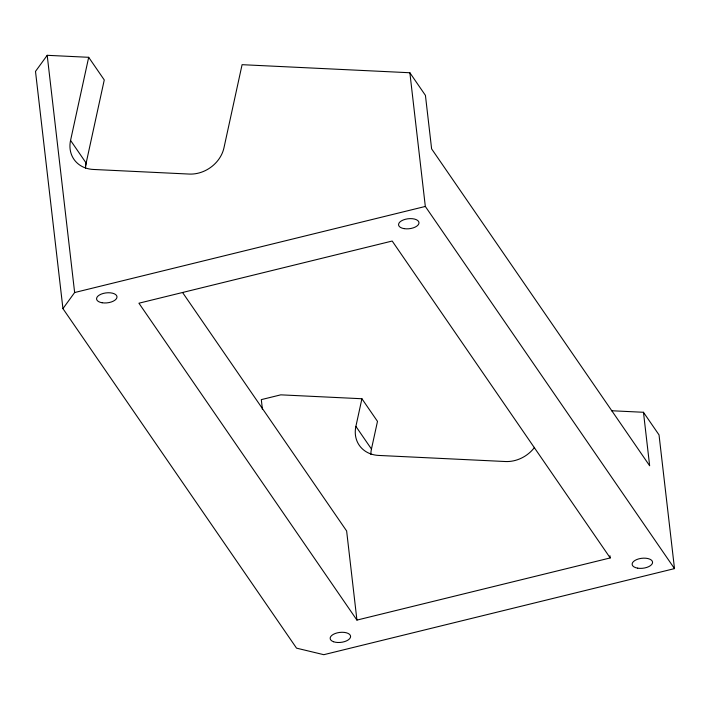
<?xml version="1.0" encoding="UTF-8"?>
<svg xmlns="http://www.w3.org/2000/svg" width="710" height="710" viewBox="0 0 710 710"><rect width="100%" height="100%" fill="white"/><g stroke="black" fill="none" stroke-linecap="round" stroke-linejoin="round"><path stroke-width="1.06" d="M85.537 168.501A30.841 26.057 -34.5 0 1 86.158 163.078L70.565 140.42L88.688 57.306L47.197 55.309L35.5 71.408L62.941 308.628L296.54 648.15L323.804 654.691L674.5 568.612L659.031 434.911L643.464 412.279L611.416 410.735M370.833 454.444A30.841 26.057 -34.5 0 1 371.454 449.031L355.887 426.39L361.914 398.745L280.796 394.84L261.307 399.623L262.452 409.492M371.454 449.031L377.489 421.376L361.914 398.745M85.457 166.264L104.263 79.946L88.688 57.306M62.941 308.628L74.639 292.529L425.325 206.45L674.5 568.612M610.209 557.936L392.195 241.036L138.92 303.205L356.935 620.096L610.209 557.936L609.952 555.744M643.464 412.279L649.65 465.76L431.618 148.869L425.432 95.388L409.865 72.748L242.083 64.681L223.97 147.795A30.841 26.057 -34.5 0 1 189.179 174.065L93.303 169.45A30.841 26.057 -34.5 0 1 70.565 140.42M182.639 292.609L346.631 530.965L356.935 620.096M409.865 72.748L425.325 206.45M47.197 55.309L74.639 292.529M355.887 426.39A30.841 26.057 -34.5 0 0 378.616 455.429L505.413 461.527A30.841 26.057 -34.5 0 0 534.568 447.344M404.079 228.629A10.277 5.014 -6.6 0 0 418.98 222.603A10.277 5.014 -6.6 0 0 403.227 219.985A10.277 5.014 -6.6 0 0 404.079 228.629M333.496 641.725A10.277 5.014 -6.6 0 0 350.367 637.589A10.277 5.014 -6.6 0 0 337.259 632.867A10.277 5.014 -6.6 0 0 333.496 641.725M637.669 568.16A10.277 5.014 -6.6 0 0 652.57 562.134A10.277 5.014 -6.6 0 0 636.826 559.515A10.277 5.014 -6.6 0 0 637.669 568.16M102.089 302.753A10.277 5.014 -6.6 0 0 116.99 296.727A10.277 5.014 -6.6 0 0 101.246 294.109A10.277 5.014 -6.6 0 0 102.089 302.753"/></g></svg>
